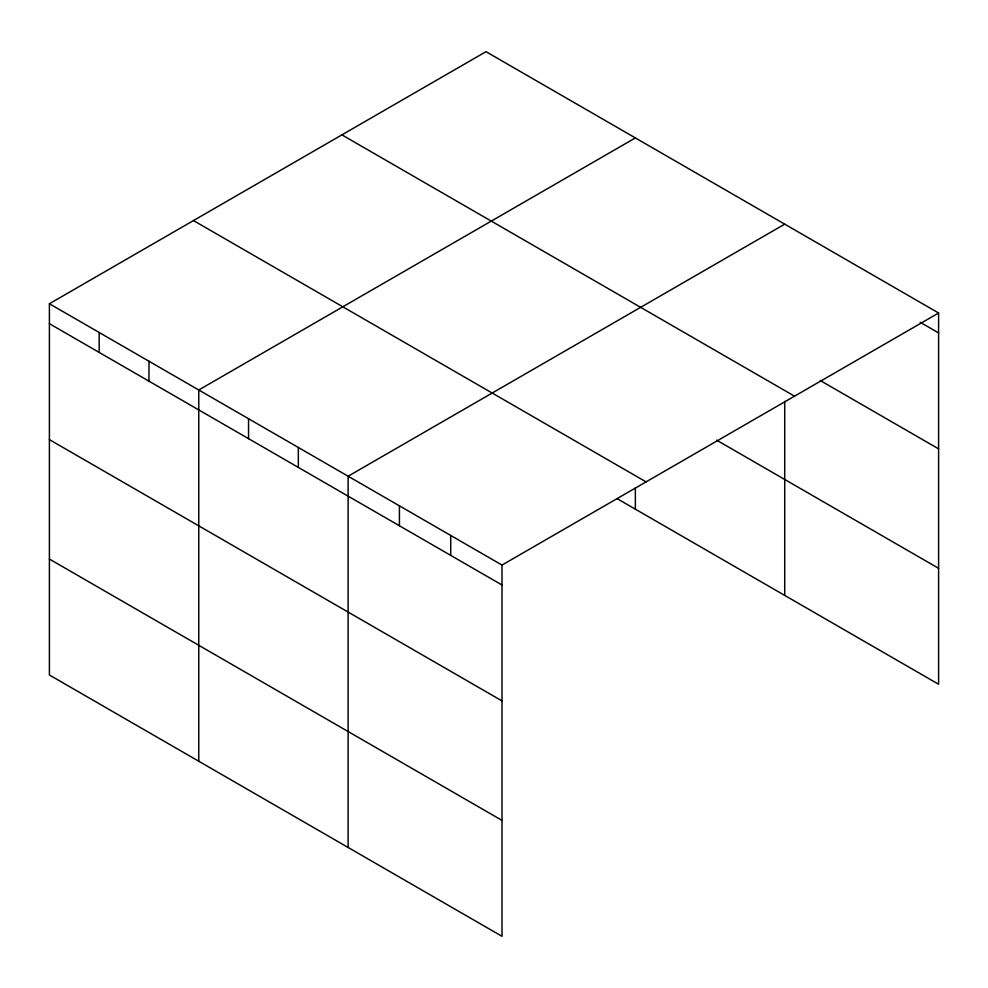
<?xml version="1.0" encoding="UTF-8"?>
<svg xmlns="http://www.w3.org/2000/svg" width="988" height="988" viewBox="0 0 988 988"><rect width="100%" height="100%" fill="white"/><g stroke="black" fill="none" stroke-linecap="round" stroke-linejoin="round"><path stroke-width="1.48" d="M49.4 303.748L502.003 565.062L502.003 936.315L49.4 675.002L49.4 303.748L485.997 51.685L938.6 312.998L938.6 684.252L617.006 498.582M635.358 137.925L198.761 389.988L198.761 761.229M784.719 224.153L348.122 476.216L348.122 847.469M502.003 565.062L938.6 312.998M920.186 322.298L938.6 332.931M820.225 380.516L938.6 448.861M341.922 134.874L794.525 396.176M716.584 440.129L938.6 568.31M193.475 220.571L646.078 481.885M49.4 323.681L502.003 584.995M49.4 439.611L502.003 700.924M49.4 559.06L502.003 820.373M784.719 401.363L784.719 595.406M635.358 487.813L635.358 509.166M450.713 535.447L450.713 555.38M399.424 505.831L399.424 525.764M298.339 447.478L298.339 467.398M248.544 418.727L248.544 438.66M148.978 361.238L148.978 381.17M99.183 332.499L99.183 352.42"/></g></svg>
